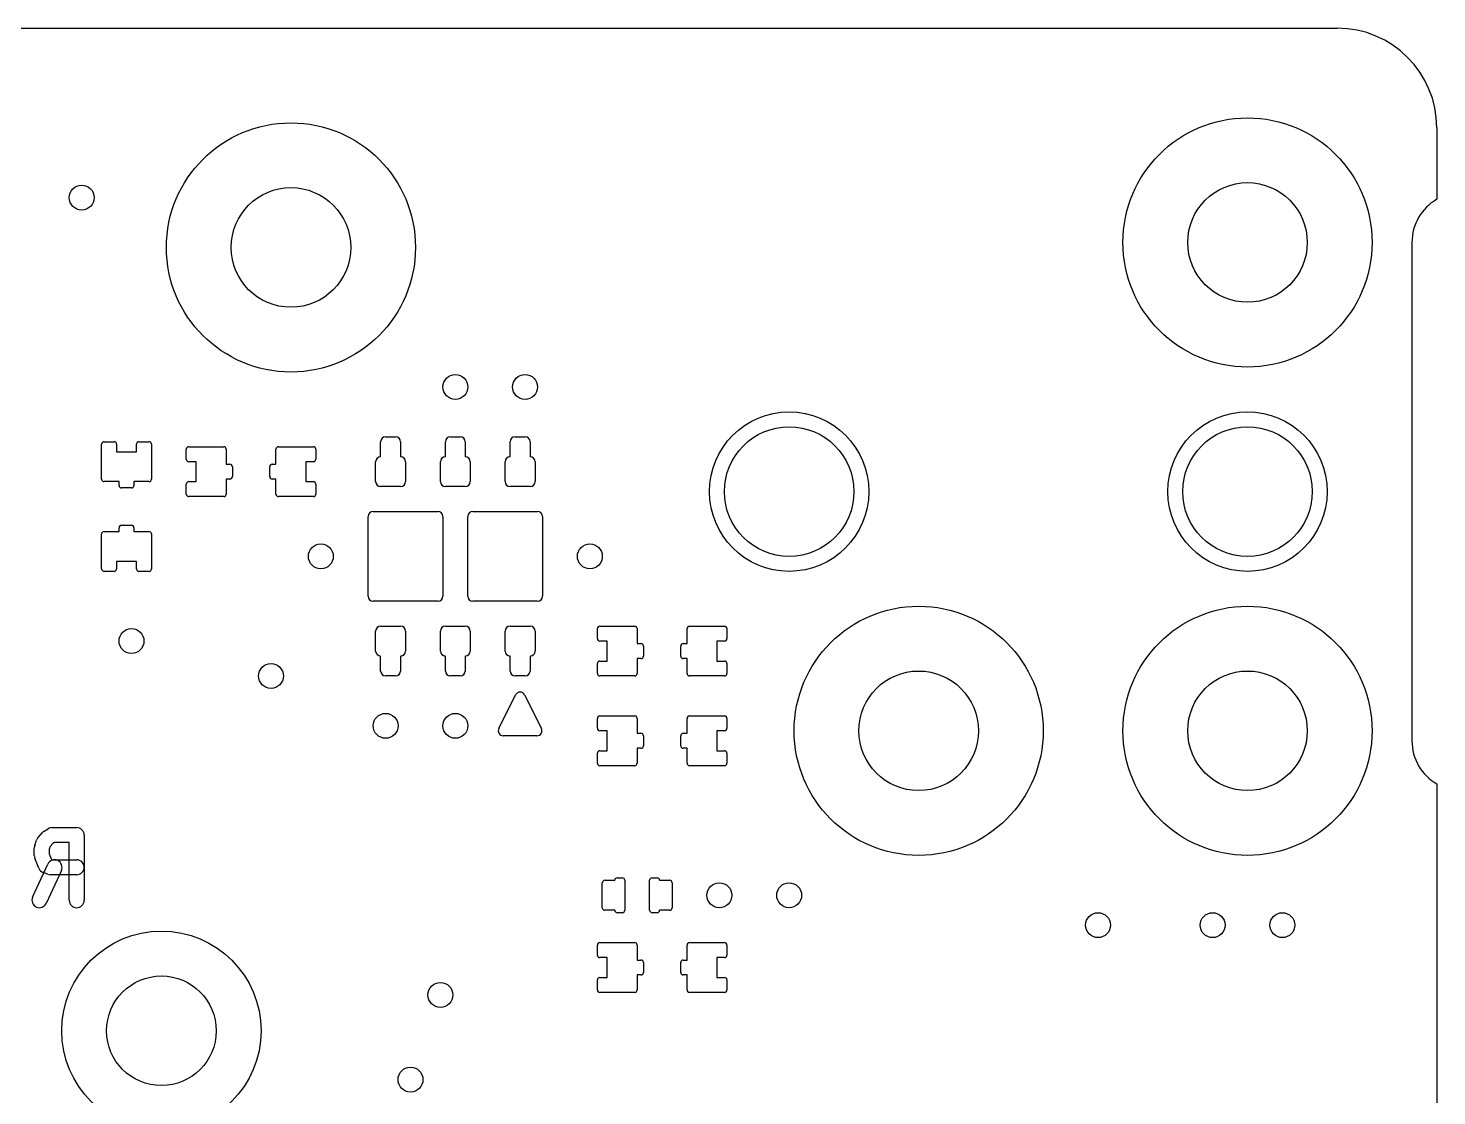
# Model space of a CAD drawing. Extents: x 0 to 45, y 0 to 50.
# Drawn here: x 30.86 to 45, y 39.29 to 50 of the extents above; entities that cross this region are included whole.
import ezdxf

# ---------------------------------------------------------------- set-up
doc = ezdxf.new("R2010")
doc.units = 0
for name, color, linetype in [('HOLE_1-6', 7, 'CONTINUOUS'), ('OUTLINE', 7, 'CONTINUOUS'), ('Resist-B', 7, 'CONTINUOUS'), ('Symbol-B', 7, 'CONTINUOUS')]:
    doc.layers.add(name, color=color, linetype=linetype)

msp = doc.modelspace()

# ---------------------------------------------------------------- linework, layer by layer
at = {"layer": 'HOLE_1-6'}
for centre, radius in [((31.4, 48.3), 0.125), ((33.5, 47.8), 0.6), ((43.1, 47.85), 0.6), ((35.15, 46.4), 0.125), ((35.85, 46.4), 0.125), ((38.5, 45.35), 0.65), ((43.1, 45.35), 0.65), ((33.8, 44.7), 0.125), ((36.5, 44.7), 0.125), ((31.9, 43.85), 0.125), ((33.3, 43.5), 0.125), ((39.8, 42.95), 0.6), ((43.1, 42.95), 0.6), ((34.45, 43), 0.125), ((35.15, 43), 0.125), ((37.8, 41.3), 0.125), ((38.5, 41.3), 0.125), ((41.6, 41), 0.125), ((42.75, 41), 0.125), ((43.45, 41), 0.125), ((32.2, 39.94), 0.55), ((35, 40.3), 0.125), ((34.7, 39.45), 0.125)]:
    msp.add_circle(centre, radius, dxfattribs=at)
at = {"layer": 'OUTLINE'}
for p, q in [((1, 50), (44, 50)), ((45, 49), (45, 48.28301)), ((44.75, 47.85), (44.75, 42.85)), ((45, 42.41699), (45, 1))]:
    msp.add_line(p, q, dxfattribs=at)
for centre, radius, start, end in [((44, 49), 1, 0, 90), ((45.25, 47.85), 0.5, 120.000155, 180), ((45.25, 42.85), 0.5, 180, -120.000155)]:
    msp.add_arc(centre, radius, start, end, dxfattribs=at)
at = {"layer": 'Resist-B'}
for p, q in [((31.6, 45.475), (31.6, 45.825)), ((31.625, 45.85), (31.725, 45.85)), ((31.75, 45.825), (31.75, 45.75)), ((31.95, 45.75), (31.95, 45.825)), ((31.975, 45.85), (32.075, 45.85)), ((32.1, 45.825), (32.1, 45.475)), ((34.4, 45.7), (34.4, 45.85)), ((34.45, 45.9), (34.55, 45.9)), ((34.6, 45.85), (34.6, 45.7)), ((35.05, 45.7), (35.05, 45.85)), ((35.1, 45.9), (35.2, 45.9)), ((35.25, 45.85), (35.25, 45.7)), ((35.7, 45.7), (35.7, 45.85)), ((35.75, 45.9), (35.85, 45.9)), ((35.9, 45.85), (35.9, 45.7)), ((31.75, 45.75), (31.95, 45.75)), ((32.45, 45.675), (32.45, 45.775)), ((32.475, 45.8), (32.825, 45.8)), ((32.85, 45.775), (32.85, 45.625)), ((33.35, 45.625), (33.35, 45.775)), ((33.375, 45.8), (33.725, 45.8)), ((33.75, 45.775), (33.75, 45.675)), ((32.55, 45.65), (32.475, 45.65)), ((32.55, 45.45), (32.55, 45.65)), ((32.85, 45.625), (32.8875, 45.625)), ((32.9125, 45.6), (32.9125, 45.5)), ((33.2875, 45.5), (33.2875, 45.6)), ((33.3125, 45.625), (33.35, 45.625)), ((33.725, 45.65), (33.65, 45.65)), ((33.65, 45.65), (33.65, 45.45)), ((34.35, 45.45), (34.35, 45.65)), ((34.65, 45.65), (34.65, 45.45)), ((35, 45.45), (35, 45.65)), ((35.3, 45.65), (35.3, 45.45)), ((35.65, 45.45), (35.65, 45.65)), ((35.95, 45.65), (35.95, 45.45)), ((31.775, 45.45), (31.625, 45.45)), ((31.775, 45.4125), (31.775, 45.45)), ((31.9, 45.3875), (31.8, 45.3875)), ((31.925, 45.45), (31.925, 45.4125)), ((32.075, 45.45), (31.925, 45.45)), ((32.45, 45.325), (32.45, 45.425)), ((32.475, 45.45), (32.55, 45.45)), ((32.8875, 45.475), (32.85, 45.475)), ((32.85, 45.475), (32.85, 45.325)), ((33.35, 45.475), (33.3125, 45.475)), ((33.35, 45.325), (33.35, 45.475)), ((33.65, 45.45), (33.725, 45.45)), ((33.75, 45.425), (33.75, 45.325)), ((34.6, 45.4), (34.4, 45.4)), ((35.25, 45.4), (35.05, 45.4)), ((35.9, 45.4), (35.7, 45.4)), ((32.825, 45.3), (32.475, 45.3)), ((33.725, 45.3), (33.375, 45.3)), ((34.275, 44.3), (34.275, 45.1)), ((34.325, 45.15), (34.975, 45.15)), ((35.025, 45.1), (35.025, 44.3)), ((35.275, 44.3), (35.275, 45.1)), ((35.325, 45.15), (35.975, 45.15)), ((36.025, 45.1), (36.025, 44.3)), ((31.775, 44.95), (31.775, 44.9875)), ((31.8, 45.0125), (31.9, 45.0125)), ((31.925, 44.9875), (31.925, 44.95)), ((31.6, 44.575), (31.6, 44.925)), ((31.625, 44.95), (31.775, 44.95)), ((31.925, 44.95), (32.075, 44.95)), ((32.1, 44.925), (32.1, 44.575)), ((31.725, 44.55), (31.625, 44.55)), ((31.95, 44.65), (31.75, 44.65)), ((31.75, 44.65), (31.75, 44.575)), ((31.95, 44.575), (31.95, 44.65)), ((32.075, 44.55), (31.975, 44.55)), ((34.975, 44.25), (34.325, 44.25)), ((35.975, 44.25), (35.325, 44.25)), ((34.4, 44), (34.6, 44)), ((35.05, 44), (35.25, 44)), ((35.7, 44), (35.9, 44)), ((36.575, 43.875), (36.575, 43.975)), ((36.6, 44), (36.95, 44)), ((36.975, 43.975), (36.975, 43.825)), ((37.475, 43.825), (37.475, 43.975)), ((37.5, 44), (37.85, 44)), ((37.875, 43.975), (37.875, 43.875)), ((34.35, 43.75), (34.35, 43.95)), ((34.65, 43.95), (34.65, 43.75)), ((35, 43.75), (35, 43.95)), ((35.3, 43.95), (35.3, 43.75)), ((35.65, 43.75), (35.65, 43.95)), ((35.95, 43.95), (35.95, 43.75)), ((36.675, 43.85), (36.6, 43.85)), ((36.675, 43.65), (36.675, 43.85)), ((36.975, 43.825), (37.0125, 43.825)), ((37.4375, 43.825), (37.475, 43.825)), ((37.85, 43.85), (37.775, 43.85)), ((37.775, 43.85), (37.775, 43.65)), ((34.4, 43.55), (34.4, 43.7)), ((34.6, 43.7), (34.6, 43.55)), ((35.05, 43.55), (35.05, 43.7)), ((35.25, 43.7), (35.25, 43.55)), ((35.7, 43.55), (35.7, 43.7)), ((35.9, 43.7), (35.9, 43.55)), ((37.0375, 43.8), (37.0375, 43.7)), ((37.4125, 43.7), (37.4125, 43.8)), ((36.575, 43.525), (36.575, 43.625)), ((36.6, 43.65), (36.675, 43.65)), ((37.0125, 43.675), (36.975, 43.675)), ((36.975, 43.675), (36.975, 43.525)), ((37.475, 43.675), (37.4375, 43.675)), ((37.475, 43.525), (37.475, 43.675)), ((37.775, 43.65), (37.85, 43.65)), ((37.875, 43.625), (37.875, 43.525)), ((34.55, 43.5), (34.45, 43.5)), ((35.2, 43.5), (35.1, 43.5)), ((35.85, 43.5), (35.75, 43.5)), ((36.95, 43.5), (36.6, 43.5)), ((37.85, 43.5), (37.5, 43.5)), ((36.575, 42.975), (36.575, 43.075)), ((36.6, 43.1), (36.95, 43.1)), ((36.975, 43.075), (36.975, 42.925)), ((37.475, 42.925), (37.475, 43.075)), ((37.5, 43.1), (37.85, 43.1)), ((37.875, 43.075), (37.875, 42.975)), ((36.675, 42.95), (36.6, 42.95)), ((36.675, 42.75), (36.675, 42.95)), ((36.975, 42.925), (37.0125, 42.925)), ((37.0375, 42.9), (37.0375, 42.8)), ((37.4125, 42.8), (37.4125, 42.9)), ((37.4375, 42.925), (37.475, 42.925)), ((37.85, 42.95), (37.775, 42.95)), ((37.775, 42.95), (37.775, 42.75)), ((36.575, 42.625), (36.575, 42.725)), ((36.6, 42.75), (36.675, 42.75)), ((37.0125, 42.775), (36.975, 42.775)), ((36.975, 42.775), (36.975, 42.625)), ((37.475, 42.775), (37.4375, 42.775)), ((37.475, 42.625), (37.475, 42.775)), ((37.775, 42.75), (37.85, 42.75)), ((37.875, 42.725), (37.875, 42.625)), ((36.95, 42.6), (36.6, 42.6)), ((37.85, 42.6), (37.5, 42.6)), ((36.625, 41.175), (36.625, 41.425)), ((36.65, 41.45), (36.75, 41.45)), ((36.775, 41.475), (36.825, 41.475)), ((36.85, 41.45), (36.85, 41.15)), ((37.1, 41.15), (37.1, 41.45)), ((37.125, 41.475), (37.175, 41.475)), ((37.2, 41.45), (37.3, 41.45)), ((37.325, 41.425), (37.325, 41.175)), ((36.75, 41.15), (36.65, 41.15)), ((37.3, 41.15), (37.2, 41.15)), ((36.825, 41.125), (36.775, 41.125)), ((37.175, 41.125), (37.125, 41.125)), ((36.575, 40.7), (36.575, 40.8)), ((36.6, 40.825), (36.95, 40.825)), ((36.975, 40.8), (36.975, 40.65)), ((37.475, 40.65), (37.475, 40.8)), ((37.5, 40.825), (37.85, 40.825)), ((37.875, 40.8), (37.875, 40.7)), ((36.675, 40.675), (36.6, 40.675)), ((36.675, 40.475), (36.675, 40.675)), ((36.975, 40.65), (37.0125, 40.65)), ((37.0375, 40.625), (37.0375, 40.525)), ((37.4125, 40.525), (37.4125, 40.625)), ((37.4375, 40.65), (37.475, 40.65)), ((37.85, 40.675), (37.775, 40.675)), ((37.775, 40.675), (37.775, 40.475)), ((36.575, 40.35), (36.575, 40.45)), ((36.6, 40.475), (36.675, 40.475)), ((37.0125, 40.5), (36.975, 40.5)), ((36.975, 40.5), (36.975, 40.35)), ((37.475, 40.5), (37.4375, 40.5)), ((37.475, 40.35), (37.475, 40.5)), ((37.775, 40.475), (37.85, 40.475)), ((37.875, 40.45), (37.875, 40.35)), ((36.95, 40.325), (36.6, 40.325)), ((37.85, 40.325), (37.5, 40.325))]:
    msp.add_line(p, q, dxfattribs=at)
for centre, radius in [((43.1, 47.85), 1.25), ((33.5, 47.8), 1.25), ((38.5, 45.35), 0.8), ((43.1, 45.35), 0.8), ((39.8, 42.95), 1.25), ((43.1, 42.95), 1.25), ((32.2, 39.94), 1)]:
    msp.add_circle(centre, radius, dxfattribs=at)
for centre, radius, start, end in [((31.625, 45.825), 0.025, 90, 180), ((31.725, 45.825), 0.025, 0, 90), ((31.975, 45.825), 0.025, 90, 180), ((32.075, 45.825), 0.025, 0, 90), ((34.45, 45.85), 0.05, 90, 180), ((34.55, 45.85), 0.05, 0, 90), ((35.1, 45.85), 0.05, 90, 180), ((35.2, 45.85), 0.05, 0, 90), ((35.75, 45.85), 0.05, 90, 180), ((35.85, 45.85), 0.05, 0, 90), ((32.475, 45.775), 0.025, 90, 180), ((32.475, 45.675), 0.025, 180, -90), ((32.825, 45.775), 0.025, 0, 90), ((33.375, 45.775), 0.025, 90, 180), ((33.725, 45.775), 0.025, 0, 90), ((33.725, 45.675), 0.025, -90, 0), ((34.4, 45.65), 0.05, 90, 180), ((34.6, 45.65), 0.05, 0, 90), ((35.05, 45.65), 0.05, 90, 180), ((35.25, 45.65), 0.05, 0, 90), ((35.7, 45.65), 0.05, 90, 180), ((35.9, 45.65), 0.05, 0, 90), ((32.8875, 45.6), 0.025, 0, 90), ((33.3125, 45.6), 0.025, 90, 180), ((31.625, 45.475), 0.025, 180, -90), ((31.8, 45.4125), 0.025, 180, -90), ((31.9, 45.4125), 0.025, -90, 0), ((32.075, 45.475), 0.025, -90, 0), ((32.475, 45.425), 0.025, 90, 180), ((32.8875, 45.5), 0.025, -90, 0), ((33.3125, 45.5), 0.025, 180, -90), ((33.725, 45.425), 0.025, 0, 90), ((34.4, 45.45), 0.05, 180, -90), ((34.6, 45.45), 0.05, -90, 0), ((35.05, 45.45), 0.05, 180, -90), ((35.25, 45.45), 0.05, -90, 0), ((35.7, 45.45), 0.05, 180, -90), ((35.9, 45.45), 0.05, -90, 0), ((32.475, 45.325), 0.025, 180, -90), ((32.825, 45.325), 0.025, -90, 0), ((33.375, 45.325), 0.025, 180, -90), ((33.725, 45.325), 0.025, -90, 0), ((34.325, 45.1), 0.05, 90, 180), ((34.975, 45.1), 0.05, 0, 90), ((35.325, 45.1), 0.05, 90, 180), ((35.975, 45.1), 0.05, 0, 90), ((31.8, 44.9875), 0.025, 90, 180), ((31.9, 44.9875), 0.025, 0, 90), ((31.625, 44.925), 0.025, 90, 180), ((32.075, 44.925), 0.025, 0, 90), ((31.625, 44.575), 0.025, 180, -90), ((31.725, 44.575), 0.025, -90, 0), ((31.975, 44.575), 0.025, 180, -90), ((32.075, 44.575), 0.025, -90, 0), ((34.325, 44.3), 0.05, 180, -90), ((34.975, 44.3), 0.05, -90, 0), ((35.325, 44.3), 0.05, 180, -90), ((35.975, 44.3), 0.05, -90, 0), ((34.4, 43.95), 0.05, 90, 180), ((34.6, 43.95), 0.05, 0, 90), ((35.05, 43.95), 0.05, 90, 180), ((35.25, 43.95), 0.05, 0, 90), ((35.7, 43.95), 0.05, 90, 180), ((35.9, 43.95), 0.05, 0, 90), ((36.6, 43.975), 0.025, 90, 180), ((36.95, 43.975), 0.025, 0, 90), ((37.5, 43.975), 0.025, 90, 180), ((37.85, 43.975), 0.025, 0, 90), ((36.6, 43.875), 0.025, 180, -90), ((37.0125, 43.8), 0.025, 0, 90), ((37.4375, 43.8), 0.025, 90, 180), ((37.85, 43.875), 0.025, -90, 0), ((34.4, 43.75), 0.05, 180, -90), ((34.6, 43.75), 0.05, -90, 0), ((35.05, 43.75), 0.05, 180, -90), ((35.25, 43.75), 0.05, -90, 0), ((35.7, 43.75), 0.05, 180, -90), ((35.9, 43.75), 0.05, -90, 0), ((37.0125, 43.7), 0.025, -90, 0), ((37.4375, 43.7), 0.025, 180, -90), ((34.45, 43.55), 0.05, 180, -90), ((34.55, 43.55), 0.05, -90, 0), ((35.1, 43.55), 0.05, 180, -90), ((35.2, 43.55), 0.05, -90, 0), ((35.75, 43.55), 0.05, 180, -90), ((35.85, 43.55), 0.05, -90, 0), ((36.6, 43.625), 0.025, 90, 180), ((37.85, 43.625), 0.025, 0, 90), ((36.6, 43.525), 0.025, 180, -90), ((36.95, 43.525), 0.025, -90, 0), ((37.5, 43.525), 0.025, 180, -90), ((37.85, 43.525), 0.025, -90, 0), ((36.6, 43.075), 0.025, 90, 180), ((36.95, 43.075), 0.025, 0, 90), ((37.5, 43.075), 0.025, 90, 180), ((37.85, 43.075), 0.025, 0, 90), ((36.6, 42.975), 0.025, 180, -90), ((37.0125, 42.9), 0.025, 0, 90), ((37.4375, 42.9), 0.025, 90, 180), ((37.85, 42.975), 0.025, -90, 0), ((36.6, 42.725), 0.025, 90, 180), ((37.0125, 42.8), 0.025, -90, 0), ((37.4375, 42.8), 0.025, 180, -90), ((37.85, 42.725), 0.025, 0, 90), ((36.6, 42.625), 0.025, 180, -90), ((36.95, 42.625), 0.025, -90, 0), ((37.5, 42.625), 0.025, 180, -90), ((37.85, 42.625), 0.025, -90, 0), ((36.65, 41.425), 0.025, 90, 180), ((36.775, 41.45), 0.025, 90, 180), ((36.825, 41.45), 0.025, 0, 90), ((37.125, 41.45), 0.025, 90, 180), ((37.175, 41.45), 0.025, 0, 90), ((37.3, 41.425), 0.025, 0, 90), ((36.65, 41.175), 0.025, 180, -90), ((36.775, 41.15), 0.025, 180, -90), ((36.825, 41.15), 0.025, -90, 0), ((37.125, 41.15), 0.025, 180, -90), ((37.175, 41.15), 0.025, -90, 0), ((37.3, 41.175), 0.025, -90, 0), ((36.6, 40.8), 0.025, 90, 180), ((36.95, 40.8), 0.025, 0, 90), ((37.5, 40.8), 0.025, 90, 180), ((37.85, 40.8), 0.025, 0, 90), ((36.6, 40.7), 0.025, 180, -90), ((37.0125, 40.625), 0.025, 0, 90), ((37.4375, 40.625), 0.025, 90, 180), ((37.85, 40.7), 0.025, -90, 0), ((36.6, 40.45), 0.025, 90, 180), ((37.0125, 40.525), 0.025, -90, 0), ((37.4375, 40.525), 0.025, 180, -90), ((37.85, 40.45), 0.025, 0, 90), ((36.6, 40.35), 0.025, 180, -90), ((36.95, 40.35), 0.025, -90, 0), ((37.5, 40.35), 0.025, 180, -90), ((37.85, 40.35), 0.025, -90, 0)]:
    msp.add_arc(centre, radius, start, end, dxfattribs=at)
at = {"layer": 'Symbol-B'}
for p, q in [((35.58618, 42.97236), (35.75528, 43.31056)), ((35.84472, 43.31056), (36.01382, 42.97236)), ((35.9691, 42.9), (35.6309, 42.9)), ((30.92843, 41.80083), (30.94596, 41.85177)), ((30.96163, 41.87808), (31.00839, 41.92902)), ((31.024, 41.94197), (31.06491, 41.96744)), ((31.10455, 41.97877), (31.35, 41.97877)), ((31.425, 41.90377), (31.425, 41.25)), ((30.92435, 41.7), (30.92435, 41.77642)), ((31.08271, 41.78816), (31.07435, 41.76388)), ((31.07435, 41.76388), (31.07435, 41.71449)), ((31.07435, 41.71449), (31.09737, 41.65716)), ((31.11197, 41.82004), (31.08271, 41.78816)), ((31.12599, 41.82877), (31.11197, 41.82004)), ((31.275, 41.82877), (31.12599, 41.82877)), ((31.275, 41.25), (31.275, 41.82877)), ((30.9078, 41.28128), (31.05975, 41.61241)), ((30.97066, 41.57017), (30.92975, 41.67206)), ((31.09737, 41.65716), (31.10021, 41.65613)), ((31.10021, 41.65613), (31.35, 41.65613)), ((31.06141, 41.51064), (31.01466, 41.52762)), ((31.19609, 41.54985), (31.04414, 41.21872)), ((31.35, 41.50613), (31.08701, 41.50613))]:
    msp.add_line(p, q, dxfattribs=at)
for centre, radius, start, end in [((35.8, 43.2882), 0.05, 26.565051, 153.434949), ((35.6309, 42.95), 0.05, 153.434949, -90), ((35.9691, 42.95), 0.05, -90, 26.565051), ((31.01688, 41.82736), 0.075, 137.447787, 161.007017), ((31.06364, 41.8783), 0.075, 121.905782, 137.447787), ((31.10455, 41.90377), 0.075, 90, 121.905782), ((31.35, 41.90377), 0.075, 0, 90), ((30.99935, 41.77642), 0.075, 161.007017, 180), ((30.99935, 41.7), 0.075, 180, -158.127659), ((31.04026, 41.59811), 0.075, -158.127659, -109.959608), ((31.12792, 41.58113), 0.075, -24.648159, 155.350404), ((31.35, 41.58113), 0.075, -90, 90), ((31.08701, 41.58113), 0.075, -109.959608, -90), ((30.97597, 41.25), 0.075, 155.351841, -24.649596), ((31.35, 41.25), 0.075, 180, 0)]:
    msp.add_arc(centre, radius, start, end, dxfattribs=at)

doc.saveas('drawing.dxf')
